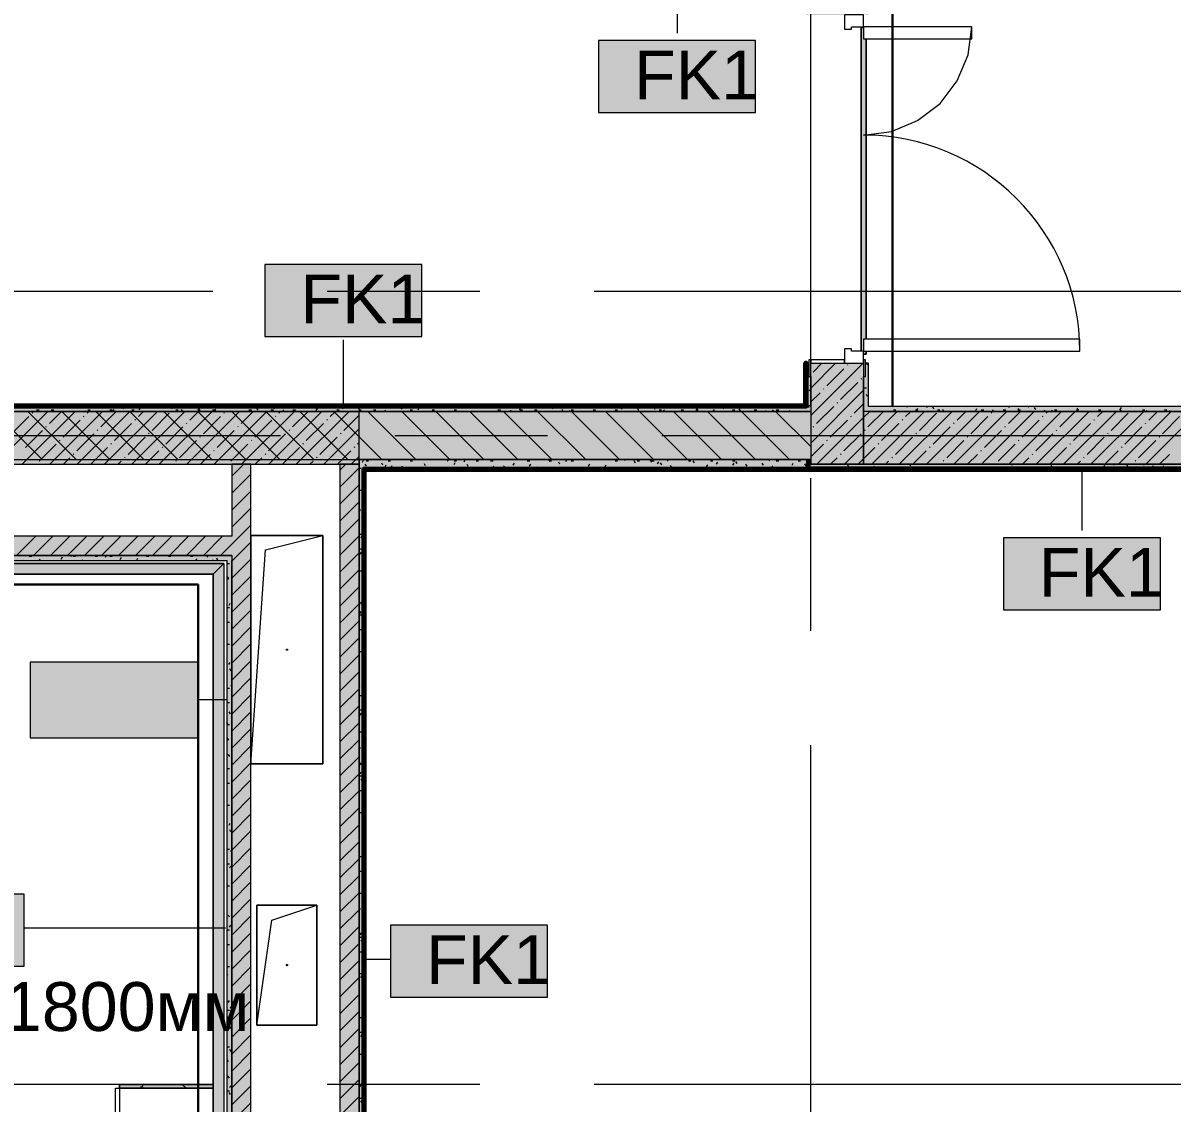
# Model space of a CAD drawing. Header units: millimetres. Extents: x -3817 to 677485, y -22715 to 103890.
# Drawn here: x 670007 to 674789, y 9598 to 14092 of the extents above; entities that cross this region are included whole.
import ezdxf

# ---------------------------------------------------------------- set-up
doc = ezdxf.new("R2010")
doc.units = ezdxf.units.MM
doc.layers.add('PDF _Геометрия', color=7, linetype='Continuous', true_color=0x1d1d1d)
doc.layers.add('PDF _Сплошная заливка', color=7, linetype='Continuous', true_color=0xffffff)
doc.layers.add('PDF _Текст', color=7, linetype='Continuous')
doc.styles.add('PDF GOST-Common', font='arial.ttf')

msp = doc.modelspace()

# ---------------------------------------------------------------- hatches: boundary and pattern name
at = {"layer": 'PDF _Сплошная заливка', "transparency": 33554559}
h = msp.add_hatch(color=256, dxfattribs=at)
h.paths.add_polyline_path([(673285.5, 12255.9), (673505.5, 12255.9), (673505.5, 12675.9), (673285.5, 12675.9), (673285.5, 12275.9)], flags=0)
h.paths.add_polyline_path([(673285.5, 14125.9), (673505.5, 14125.9), (673505.5, 15275.9), (673285.5, 15275.9), (673285.5, 14180.9)], flags=0)
h.paths.add_polyline_path([(673285.5, 15775.9), (673505.5, 15775.9), (673505.5, 20475.9), (673285.5, 20475.9), (673285.5, 15795.9)], flags=0)
h.paths.add_polyline_path([(673285.5, 20975.9), (673505.5, 20975.9), (673505.5, 20985.9), (673285.5, 20985.9)], flags=0)
h = msp.add_hatch(color=256, dxfattribs=at)
h.paths.add_polyline_path([(673525.5, 12475.9), (673525.5, 12675.9), (673513.5, 12675.9), (673511.6, 12620.9), (673505.5, 12620.9), (673505.5, 12475.9)], flags=0)
h.paths.add_polyline_path([(673525.5, 14125.9), (673525.5, 15625.9), (673505.5, 15625.9), (673505.5, 14180.9), (673513.5, 14180.9), (673513.5, 14125.9)], flags=0)
h = msp.add_hatch(color=256, dxfattribs=at)
h.paths.add_polyline_path([(673285.5, 12495.9), (673285.5, 12620.9), (673277.5, 12620.9), (673277.5, 12675.9), (673265.5, 12675.9), (673265.5, 12495.9), (673277.5, 12495.9)], flags=0)
h.paths.add_polyline_path([(673265.5, 14125.9), (673277.5, 14125.9), (673278.9, 14180.9), (673285.5, 14180.9), (673285.5, 14305.9), (673265.5, 14305.9), (673265.5, 14292.8)], flags=0)
at = {"layer": 'PDF _Сплошная заливка', "true_color": 0x494949, "transparency": 33554559}
h = msp.add_hatch(color=251, dxfattribs=at)
h.paths.add_polyline_path([(673505.5, 12713.5), (673515.8, 12713.5), (673515.8, 12725.9), (673505.5, 12725.9)], flags=0)
h.paths.add_polyline_path([(673505.5, 12725.9), (673505.5, 12775.9), (673515.8, 12775.9), (673515.8, 14025.9), (673505.5, 14025.9), (673505.5, 14073.5), (673495.8, 14073.5), (673495.8, 12725.9)], flags=0)
at = {"layer": 'PDF _Сплошная заливка', "transparency": 33554559}
h = msp.add_hatch(color=256, dxfattribs=at)
h.paths.add_polyline_path([(667069.5, 12475.9), (673285.5, 12475.9), (673285.5, 12495.9), (663305.5, 12495.9), (663305.5, 12483.9), (663335.5, 12483.9), (663335.5, 12475.9), (666710.8, 12475.9)], flags=0)
h.paths.add_polyline_path([(661625.5, 12475.9), (662275.5, 12475.9), (662275.5, 12483.9), (662305.5, 12483.9), (662305.5, 12495.9), (661625.5, 12495.9)], flags=0)
h = msp.add_hatch(color=256, dxfattribs=at)
h.paths.add_polyline_path([(676905.5, 12475.9), (676905.5, 12495.9), (676505.5, 12495.9), (676505.5, 12475.9), (676754.1, 12475.9)], flags=0)
h.paths.add_polyline_path([(673884.6, 12475.9), (675055.5, 12475.9), (675055.5, 12495.9), (673525.5, 12495.9), (673525.9, 12475.9)], flags=0)
h = msp.add_hatch(color=256, dxfattribs=at)
h.paths.add_polyline_path([(673265.5, 12275.9), (673285.5, 12275.9), (673285.5, 12475.9), (663305.5, 12475.9), (663305.5, 12275.9), (673167.2, 12275.9)], flags=0)
h.paths.add_polyline_path([(661625.5, 12275.9), (662305.5, 12275.9), (662305.5, 12475.9), (661625.5, 12475.9)], flags=0)
for points in [[(671405.5, 12255.9), (671405.5, 12475.9), (664005.5, 12475.9), (664005.5, 12255.9), (671015.1, 12255.9)], [(670875.5, 7275.9), (670955.5, 7275.9), (670955.5, 12255.9), (670875.5, 12255.9), (670875.5, 7295.9)], [(671325.5, 7275.9), (671405.5, 7275.9), (671405.5, 12255.9), (671325.5, 12255.9), (671325.5, 11170.7)], [(673265.5, 12235.9), (673265.5, 12275.9), (671405.5, 12275.9), (671405.5, 12235.9), (673167.2, 12235.9)], [(669580.3, 11875.9), (670875.5, 11875.9), (670875.5, 11955.9), (664085.5, 11955.9), (664085.5, 11875.9), (664116.5, 11875.9), (664116.5, 11915.9), (664121.5, 11915.9), (664121.5, 11875.9), (664660.3, 11875.9), (664671.8, 11895.9), (664706.5, 11875.9), (664711.5, 11875.9), (664711.5, 11915.9), (664716.5, 11915.9), (664716.5, 11875.9), (665905.5, 11875.9), (665905.5, 11915.9), (665910.5, 11915.9), (665910.5, 11875.9), (666449.3, 11875.9), (666460.8, 11895.9), (666495.5, 11875.9), (666500.5, 11875.9), (666500.5, 11915.9), (666505.5, 11915.9), (666505.5, 11875.9), (667710.5, 11875.9), (667710.5, 11915.9), (667715.5, 11915.9), (667715.5, 11875.9), (668254.3, 11875.9), (668265.8, 11895.9), (668300.5, 11875.9), (668305.5, 11875.9), (668305.5, 11915.9), (668310.5, 11915.9), (668310.5, 11875.9), (669401, 11875.9)], [(670855.5, 7295.9), (670875.5, 7295.9), (670875.5, 11855.9), (670855.5, 11855.9), (670855.5, 9115.6)]]:
    msp.add_hatch(color=256, dxfattribs=at).paths.add_polyline_path(points)
h = msp.add_hatch(color=256, dxfattribs=at)
h.paths.add_polyline_path([(673505.5, 12255.9), (675055.5, 12255.9), (675055.5, 12475.9), (673505.5, 12475.9)], flags=0)
h.paths.add_polyline_path([(676905.5, 12255.9), (676905.5, 12475.9), (676505.5, 12475.9), (676505.5, 12255.9), (676802.9, 12255.9)], flags=0)
h = msp.add_hatch(color=256, dxfattribs=at)
h.paths.add_polyline_path([(676905.5, 12235.9), (676905.5, 12255.9), (676530.5, 12255.9), (676530.5, 12235.9), (676802.9, 12235.9)], flags=0)
h.paths.add_polyline_path([(673525.9, 12235.9), (675055.5, 12235.9), (675055.5, 12255.9), (673285.5, 12255.9), (673285.5, 12235.9)], flags=0)
h = msp.add_hatch(color=256, dxfattribs=at)
h.paths.add_polyline_path([(670855.5, 11855.9), (670875.5, 11855.9), (670875.5, 11875.9), (668300.5, 11875.9), (668288.9, 11855.9), (669580.3, 11855.9)], flags=0)
h.paths.add_polyline_path([(664381.8, 11855.9), (664649.7, 11857.5), (664660.3, 11875.9), (664085.5, 11875.9), (664085.5, 11855.9), (664105.5, 11855.9)], flags=0)
h.paths.add_polyline_path([(664694.9, 11855.9), (666437.7, 11855.9), (666449.3, 11875.9), (664706.5, 11875.9), (664695.9, 11857.6)], flags=0)
h.paths.add_polyline_path([(668242.7, 11855.9), (668254.3, 11875.9), (666495.5, 11875.9), (666483.9, 11855.9), (668145.6, 11855.9)], flags=0)
at = {"layer": 'PDF _Сплошная заливка', "true_color": 0xd7cdc4, "transparency": 33554559}
h = msp.add_hatch(color=254, dxfattribs=at)
h.paths.add_polyline_path([(670798, 11798.4), (670843, 11843.4), (668281.7, 11843.4), (668255.7, 11798.4), (669580.3, 11798.4)], flags=0)
h.paths.add_polyline_path([(668145.6, 11798.4), (668209.5, 11798.4), (668235.5, 11843.4), (666476.7, 11843.4), (666450.7, 11798.4), (667975.8, 11798.4)], flags=0)
h.paths.add_polyline_path([(666404.5, 11798.4), (666430.5, 11843.4), (664687.7, 11843.4), (664661.7, 11798.4), (666352.2, 11798.4)], flags=0)
h.paths.add_polyline_path([(664381.8, 11798.4), (664615.5, 11798.4), (664641.5, 11843.4), (664118, 11843.4), (664163, 11798.4)], flags=0)

# ---------------------------------------------------------------- linework, layer by layer
at = {"layer": 'PDF _Геометрия', "color": 231, "lineweight": 30, "true_color": 0xff80c0}
msp.add_lwpolyline([(673625.5, 20675.9), (673625.5, 12496.9)], dxfattribs=at)
at = {"layer": 'PDF _Геометрия', "color": 7, "lineweight": 9}
for points in [[(672729.4, 14305.4), (672729.4, 14049.5)], [(673495.8, 14073.5), (673505.5, 14073.5), (673495.8, 14073.5)], [(671340.5, 12496.4), (671340.5, 12773.1)], [(673505.5, 12713.5), (673515.8, 12713.5), (673505.5, 12713.5)], [(673525.5, 12475.9), (675055.5, 12475.9), (673525.5, 12475.9), (673505.5, 12475.9), (673505.5, 12620.9), (673505.5, 12475.9)], [(673264.5, 12495.9), (663305.5, 12495.9)], [(673285.5, 12495.9), (673285.5, 12475.9), (673285.5, 12275.9), (673265.5, 12275.9)], [(675055.5, 12495.9), (673526.5, 12495.9)], [(671425.5, 7055.9), (671425.5, 12235.9)], [(671426.5, 12235.9), (673265.5, 12235.9)], [(674414.2, 12235.4), (674414.2, 11979.5)], [(670955.5, 11959.1), (671255.5, 11959.1), (670955.5, 11959.1), (670955.5, 11009.1), (671255.5, 11009.1), (671255.5, 11959.1)], [(670875.5, 11875.9), (670875.5, 11855.9), (670875.5, 7295.9), (670875.5, 7275.9), (670595.5, 7275.9), (670875.5, 7275.9), (670955.5, 7275.9)], [(670843, 11843.4), (668281.7, 11843.4), (670843, 11843.4), (670843, 7308.4)], [(670875.5, 7295.9), (670875.5, 11855.9)], [(670798, 11798.4), (668255.7, 11798.4), (670798, 11798.4), (670798, 7353.4)], [(670855.5, 11274.9), (670736.7, 11274.9)], [(670980.5, 9921.6), (671043, 10359.1), (671230.5, 10421.6)], [(670850, 10325), (670012.2, 10325)], [(671426, 10196.1), (671536.9, 10196.1)], [(669408.5, 9658.9), (669408.5, 9674.9), (669308.5, 9674.9), (669408.5, 9674.9), (669408.5, 9658.9), (669423.7, 9485.2), (669468.8, 9316.8), (669542.5, 9158.9), (669642.4, 9016.1), (669765.7, 8892.8), (669908.5, 8792.8), (670066.5, 8719.2), (670234.8, 8674), (670408.5, 8658.9), (670392.5, 8658.9), (670392.5, 9658.9), (670408.5, 9658.9), (670408.5, 8658.9)], [(670798, 9674.9), (670408.5, 9674.9), (670798, 9674.9)], [(670798, 9658.9), (670408.5, 9658.9), (670798, 9658.9)]]:
    msp.add_lwpolyline(points, dxfattribs=at)
at = {"layer": 'PDF _Геометрия', "color": 253, "lineweight": 9, "true_color": 0xaaaaaa}
for points in [[(673285.5, 12674), (673285.5, 14261.5)], [(669208.9, 12975.9), (670796.4, 12975.9)], [(671272.7, 12975.9), (671907.7, 12975.9)], [(672383.9, 12975.9), (674585.5, 12975.9), (677085.5, 12975.9)], [(669490.8, 12375.9), (671078.3, 12375.9)], [(671554.6, 12375.9), (672189.6, 12375.9)], [(672665.8, 12375.9), (674585.5, 12375.9), (677085.5, 12375.9)], [(673285.5, 11562.8), (673285.5, 12197.8)], [(673285.5, 9499), (673285.5, 11086.5)], [(669208.9, 9675.9), (670796.4, 9675.9)], [(671272.7, 9675.9), (671907.7, 9675.9)], [(672383.9, 9675.9), (674585.5, 9675.9), (677085.5, 9675.9)]]:
    msp.add_lwpolyline(points, dxfattribs=at)
at = {"layer": 'PDF _Геометрия', "color": 253, "lineweight": 13, "true_color": 0xaaaaaa}
for points in [[(673505.5, 14075.9), (673505.5, 14125.9), (673425.5, 14125.9), (673425.5, 14065.9), (673455.5, 14065.9), (673455.5, 14075.9)], [(673955.5, 14075.9), (673505.5, 14075.9), (673505.5, 14025.9), (673955.5, 14025.9)], [(674405.5, 12725.9), (674405.5, 12775.9), (673505.5, 12775.9), (673505.5, 12725.9)], [(673505.5, 12725.9), (673455.5, 12725.9), (673455.5, 12735.9), (673425.5, 12735.9), (673425.5, 12675.9), (673505.5, 12675.9)], [(673277.5, 12690.9), (673277.5, 12620.9), (673285.5, 12620.9), (673285.5, 12690.9)], [(673285.5, 12690.9), (673285.5, 12675.9), (673425.5, 12675.9), (673425.5, 12690.9)], [(673505.5, 12690.9), (673505.5, 12620.9), (673513.5, 12620.9), (673513.5, 12690.9)]]:
    msp.add_lwpolyline(points, close=True, dxfattribs=at)
at = {"layer": 'PDF _Геометрия', "color": 7, "lineweight": 9}
for points in [[(673495.8, 14073.5), (673495.8, 12725.9)], [(673055.9, 14019.4), (672402.8, 14019.4), (672402.8, 13719.4), (673055.9, 13719.4)], [(673515.8, 14025.9), (673515.8, 12775.9)], [(671667.1, 13087), (671014, 13087), (671014, 12787), (671667.1, 12787)], [(673515.8, 12725.9), (673515.8, 12713.5)], [(673285.5, 12620.9), (673285.5, 12495.9)], [(671405.5, 12255.9), (671405.5, 12275.9)], [(673505.5, 12255.9), (675055.5, 12255.9)], [(671255.5, 11959.1), (671255.5, 11009.1), (670955.5, 11009.1), (670955.5, 11959.1)], [(670955.5, 11009.1), (671015.5, 11899.1), (671255.5, 11959.1), (671255.5, 11009.1)], [(674740.8, 11949.4), (674087.7, 11949.4), (674087.7, 11649.4), (674740.8, 11649.4)], [(670798, 7353.4), (670798, 11798.4), (670843, 11843.4), (670843, 7308.4), (670565.5, 7308.4), (670565.5, 7353.4), (670565.5, 7308.4), (670843, 7308.4), (670798, 7353.4), (670565.5, 7353.4)], [(670736.7, 11432.4), (670036.7, 11432.4), (670036.7, 11116.8), (670736.7, 11116.8)], [(670012.2, 10466.9), (669359.1, 10466.9), (669359.1, 10166.9), (670012.2, 10166.9)], [(671230.5, 10421.6), (671230.5, 9921.6), (670980.5, 9921.6), (670980.5, 10421.6)], [(671230.5, 10421.6), (671230.5, 9921.6), (670980.5, 9921.6), (670980.5, 10421.6), (671230.5, 10421.6), (670980.5, 10421.6), (670980.5, 9921.6), (671230.5, 9921.6)], [(672190, 10337.9), (671536.9, 10337.9), (671536.9, 10037.9), (672190, 10037.9)], [(670408.5, 9674.9), (670408.5, 9658.9)]]:
    msp.add_lwpolyline(points, close=True, dxfattribs=at)
at = {"layer": 'PDF _Геометрия', "color": 253, "lineweight": 9, "true_color": 0xaaaaaa}
msp.add_lwpolyline([(674405.5, 12725.9, 0.414213), (673505.5, 13625.9), (673621.9, 13641.2), (673730.5, 13686.1), (673823.7, 13757.7), (673895.2, 13850.9), (673940.1, 13959.4), (673955.5, 14075.9)], format="xyb", dxfattribs=at)
at = {"layer": 'PDF _Геометрия', "color": 231, "lineweight": 70, "true_color": 0xff80c0}
for points in [[(673265.5, 12495.9), (673265.5, 12675.9), (673264.5, 12675.9), (673264.5, 12496.9), (663305.5, 12496.9), (663305.5, 12495.9)], [(671425.5, 7055.9), (671425.5, 7035.9), (670565.5, 7035.9), (670565.5, 7034.9), (671425.5, 7034.9), (671426.5, 7034.9), (671426.5, 12234.9), (675055.5, 12234.9), (675055.5, 12235.9), (673265.5, 12235.9)]]:
    msp.add_lwpolyline(points, dxfattribs=at)
at = {"layer": 'PDF _Геометрия', "color": 9, "lineweight": 9, "true_color": 0xc0c0c0}
for points in [[(673277.5, 12675.9), (673265.5, 12675.9), (673265.5, 12495.9)], [(673285.5, 12675.9), (673505.5, 12675.9)], [(673526.5, 12495.9), (673525.5, 12495.9), (673525.5, 12675.9), (673513.5, 12675.9)], [(673265.5, 12235.9), (673285.5, 12235.9), (675055.5, 12235.9), (675055.5, 12255.9), (675055.5, 12475.9), (675055.5, 12495.9)], [(668288.9, 11855.9), (670855.5, 11855.9), (670855.5, 7295.9), (670565.5, 7295.9), (670565.5, 7283.9)]]:
    msp.add_lwpolyline(points, dxfattribs=at)
at = {"layer": 'PDF _Геометрия', "color": 253, "lineweight": 9, "true_color": 0x9b9b9b}
for points in [[(673275.6, 12675.9), (673272.3, 12670.2)], [(673522, 12675.9), (673518, 12669.1)], [(673265.5, 12635.3), (673274, 12635.3)], [(673285.5, 12581.7), (673282.7, 12586.5)], [(673284.4, 12569.2), (673279.4, 12560.5)], [(673507.8, 12574.3), (673517.9, 12574.3)], [(673522.3, 12537.2), (673517.3, 12546)], [(670063.6, 12482.9), (670073.6, 12482.9)], [(670124.5, 12482.9), (670134.6, 12482.9)], [(670180.1, 12495.9), (670175.2, 12487.4)], [(670206.9, 12488.5), (670202.7, 12495.9)], [(670276.9, 12482.9), (670287, 12482.9)], [(670368.4, 12482.9), (670378.4, 12482.9)], [(670384.3, 12483.8), (670379.7, 12475.9)], [(670425.9, 12495), (670420.9, 12486.3)], [(670459.8, 12482.9), (670469.9, 12482.9)], [(670494, 12490.9), (670488.9, 12482.2)], [(670520.7, 12493.6), (670519.4, 12495.9)], [(670630.4, 12486.6), (670625.3, 12495.3)], [(670642.7, 12482.9), (670652.7, 12482.9)], [(670671.7, 12475.9), (670667, 12484.1)], [(670734.1, 12482.9), (670744.2, 12482.9)], [(670739.7, 12489.8), (670734.7, 12481.1)], [(670766.4, 12494.7), (670765.8, 12495.9)], [(670795.1, 12482.9), (670805.1, 12482.9)], [(670807.7, 12485.7), (670802.7, 12477)], [(670944.1, 12491.7), (670941.8, 12495.9)], [(670947.5, 12482.9), (670957.5, 12482.9)], [(670985.8, 12480.6), (670980.7, 12489.3)], [(671024.7, 12495.9), (671022, 12491.2)], [(671038.9, 12482.9), (671049, 12482.9)], [(671053.8, 12484.7), (671048.8, 12493.4)], [(671094.1, 12475.9), (671090.4, 12482.2)], [(671130.4, 12482.9), (671140.4, 12482.9)], [(671231.2, 12487.6), (671226.1, 12478.9)], [(671231.5, 12481.7), (671226.5, 12490.4)], [(671271.1, 12495.9), (671267.8, 12490.1)], [(671313.2, 12482.9), (671323.3, 12482.9)], [(671340.8, 12494.7), (671335.8, 12486)], [(671409.2, 12478.7), (671404.2, 12487.4)], [(671404.7, 12482.9), (671414.7, 12482.9)], [(671465.6, 12482.9), (671475.7, 12482.9)], [(671586.6, 12493.6), (671581.5, 12484.9)], [(671618, 12482.9), (671628.1, 12482.9)], [(671654.6, 12489.5), (671649.6, 12480.8)], [(671709.5, 12482.9), (671719.5, 12482.9)], [(671791, 12487.9), (671786.4, 12495.9)], [(671800.9, 12482.9), (671811, 12482.9)], [(671869.4, 12495.9), (671868.9, 12495)], [(671983.8, 12482.9), (671993.9, 12482.9)], [(672078, 12491.4), (672073, 12482.7)], [(672075.2, 12482.9), (672085.3, 12482.9)], [(672104.8, 12493.1), (672103.2, 12495.9)], [(672115.8, 12495.9), (672114.7, 12493.9)], [(672136.2, 12482.9), (672146.3, 12482.9)], [(672186.2, 12495.9), (672182.7, 12489.8)], [(672214.4, 12486.1), (672209.4, 12494.8)], [(672255.5, 12475.9), (672251, 12483.6)], [(672288.6, 12482.9), (672298.7, 12482.9)], [(672350.5, 12494.2), (672349.6, 12495.9)], [(672380, 12482.9), (672390.1, 12482.9)], [(672432.6, 12495.9), (672428.4, 12488.7)], [(672471.5, 12482.9), (672481.5, 12482.9)], [(672501.5, 12493.3), (672496.5, 12484.6)], [(672528.2, 12491.2), (672525.5, 12495.9)], [(672569.8, 12480.1), (672564.8, 12488.8)], [(672637.9, 12484.2), (672632.8, 12492.9)], [(672654.4, 12482.9), (672664.4, 12482.9)], [(672745.8, 12482.9), (672755.9, 12482.9)], [(672806.8, 12482.9), (672816.8, 12482.9)], [(672815.6, 12481.2), (672810.6, 12489.9)], [(672883.3, 12484.1), (672878.6, 12475.9)], [(672924.9, 12495.2), (672919.9, 12486.5)], [(672959.2, 12482.9), (672969.2, 12482.9)], [(672993.3, 12478.2), (672988.3, 12486.9)], [(673030.9, 12495.9), (673029.6, 12493.6)], [(673050.6, 12482.9), (673060.7, 12482.9)], [(673129, 12483), (673124.9, 12475.9)], [(673142, 12482.9), (673152.1, 12482.9)], [(673265.5, 12513.4), (673274, 12513.4)], [(673280.3, 12501.2), (673277.2, 12495.9), (673275.3, 12492.5)], [(673629.7, 12482.9), (673639.8, 12482.9)], [(673688.9, 12492.6), (673687, 12495.9)], [(673721.2, 12482.9), (673731.2, 12482.9)], [(673730.2, 12487.8), (673725.1, 12479.1)], [(673770, 12495.9), (673766.8, 12490.3)], [(673798.5, 12485.5), (673793.5, 12494.3)], [(673812.6, 12482.9), (673822.7, 12482.9)], [(673839.3, 12475.9), (673835.1, 12483.1)], [(673934.6, 12493.7), (673933.3, 12495.9)], [(673975.9, 12486.7), (673970.9, 12478)], [(673995.5, 12482.9), (674005.5, 12482.9)], [(674043.9, 12482.7), (674040, 12475.9)], [(674086.9, 12482.9), (674097, 12482.9)], [(674112.3, 12490.7), (674109.3, 12495.9)], [(674147.9, 12482.9), (674157.9, 12482.9)], [(674153.9, 12479.6), (674148.9, 12488.3)], [(674192.3, 12495.9), (674190.2, 12492.2)], [(674222, 12483.7), (674216.9, 12492.4)], [(674300.3, 12482.9), (674310.3, 12482.9)], [(674391.7, 12482.9), (674401.8, 12482.9)], [(674399.7, 12480.7), (674394.6, 12489.4)], [(674483.2, 12482.9), (674493.2, 12482.9)], [(674577, 12491.6), (674572, 12482.9)], [(674577.4, 12477.7), (674572.3, 12486.4)], [(674614.7, 12495.9), (674613.6, 12494.1)], [(674666, 12482.9), (674676.1, 12482.9)], [(674757.5, 12482.9), (674767.5, 12482.9)], [(670108.6, 12475.9), (670107.5, 12477.8)], [(671189.5, 12476.5), (671189.2, 12475.9)], [(671446, 12475.9), (671445.8, 12476.2)], [(671516.4, 12475.9), (671513.8, 12480.3)], [(671692.4, 12475.9), (671691.5, 12477.3)], [(672036.4, 12480.3), (672033.9, 12475.9)], [(672282.1, 12479.2), (672280.2, 12475.9)], [(672677.9, 12475.9), (672674.5, 12481.7)], [(673100.2, 12475.9), (673097.9, 12479.8)], [(673197.1, 12478.9), (673195.3, 12475.9)], [(673276.2, 12475.9), (673275.6, 12476.8)], [(674261.7, 12475.9), (674258.6, 12481.2)], [(674289.7, 12481.6), (674286.4, 12475.9)], [(674357.7, 12477.5), (674356.8, 12475.9)], [(674684, 12475.9), (674682, 12479.3)], [(674781.1, 12479.4), (674779.1, 12475.9)], [(671423, 12271.3), (671418, 12262.6)], [(671436.7, 12248.2), (671431.7, 12256.9)], [(671435.2, 12269.5), (671445.2, 12269.5)], [(671504.7, 12252.3), (671499.7, 12261)], [(671517.4, 12252), (671512.4, 12243.2)], [(671526.6, 12269.5), (671536.7, 12269.5)], [(671546.4, 12241.1), (671541.3, 12249.8)], [(671585.5, 12247.9), (671580.5, 12239.2)], [(671618, 12269.5), (671628.1, 12269.5)], [(671682.4, 12249.3), (671677.4, 12258)], [(671776.9, 12268.6), (671772.7, 12275.9)], [(671804.8, 12262), (671799.8, 12253.3)], [(671800.9, 12269.5), (671811, 12269.5)], [(671846.5, 12273.2), (671841.4, 12264.5)], [(671860.1, 12246.3), (671855.1, 12255)], [(671883.2, 12275.9), (671883.1, 12275.6)], [(671892.4, 12269.5), (671902.4, 12269.5)], [(671901.4, 12235.9), (671896.7, 12243.9)], [(671953.6, 12275.9), (671951.1, 12271.5)], [(671953.3, 12269.5), (671963.4, 12269.5)], [(671969.8, 12239.2), (671964.8, 12247.9)], [(672008.9, 12249.8), (672003.9, 12241.1)], [(672050.6, 12260.9), (672045.5, 12252.2)], [(672090.6, 12273.8), (672089.4, 12275.9)], [(672105.7, 12269.5), (672115.8, 12269.5)], [(672118.6, 12256.8), (672113.6, 12248.1)], [(672147.5, 12236.2), (672142.5, 12244.9)], [(672200.3, 12266.7), (672195.3, 12275.4)], [(672200, 12275.9), (672196.8, 12270.4)], [(672197.2, 12269.5), (672207.2, 12269.5)], [(672241.9, 12255.6), (672236.9, 12264.3)], [(672269.9, 12275.1), (672264.9, 12266.4)], [(672288.6, 12269.5), (672298.7, 12269.5)], [(672336.4, 12274.9), (672335.8, 12275.9)], [(672364.3, 12255.7), (672359.3, 12247)], [(672432.4, 12251.7), (672427.3, 12243)], [(672471.5, 12269.5), (672481.5, 12269.5)], [(672514.1, 12271.9), (672511.8, 12275.9)], [(672555.7, 12260.7), (672550.7, 12269.4)], [(672562.9, 12269.5), (672573, 12269.5)], [(672623.7, 12264.8), (672618.7, 12273.5)], [(672623.9, 12269.5), (672633.9, 12269.5)], [(672651.7, 12265.8), (672646.7, 12257.1)], [(672665.4, 12253.7), (672660.3, 12262.4)], [(672692.7, 12275.9), (672688.3, 12268.3)], [(672707, 12242.5), (672702, 12251.2)], [(672776.3, 12269.5), (672786.3, 12269.5)], [(672801.4, 12261.8), (672796.4, 12270.5)], [(672798.3, 12275.9), (672798, 12275.3)], [(672855.8, 12253.6), (672850.8, 12244.8)], [(672867.7, 12269.5), (672877.8, 12269.5)], [(672897.4, 12264.7), (672892.4, 12256)], [(672959.2, 12269.5), (672969.2, 12269.5)], [(672965.5, 12260.6), (672960.4, 12251.9)], [(672979.1, 12258.8), (672974.1, 12267.6)], [(673020.8, 12247.7), (673015.7, 12256.4)], [(673044.6, 12275.9), (673043.7, 12274.2)], [(673088.8, 12251.8), (673083.8, 12260.5)], [(673115, 12275.9), (673111.7, 12270.1)], [(673130.4, 12240.6), (673125.4, 12249.3)], [(673142, 12269.5), (673152.1, 12269.5)], [(673211.2, 12259.5), (673206.2, 12250.8)], [(673233.5, 12269.5), (673243.5, 12269.5)], [(673266.5, 12248.8), (673265.5, 12250.6), (673261.5, 12257.5)], [(673279.2, 12255.5), (673274.2, 12246.7)], [(673444.2, 12245.8), (673439.2, 12254.5)], [(673485.1, 12235.9), (673480.8, 12243.3)], [(673553.9, 12238.7), (673548.9, 12247.4)], [(673661, 12246.2), (673656, 12237.5)], [(673701.8, 12255.9), (673697.6, 12248.6)], [(673731.5, 12235.9), (673726.6, 12244.4)], [(673807.4, 12255.9), (673807.3, 12255.7)], [(673826, 12255.1), (673825.5, 12255.9)], [(673906.8, 12245.1), (673901.7, 12236.4)], [(674053.8, 12255.9), (674053, 12254.6)], [(674124.2, 12255.9), (674121.1, 12250.5)], [(674249.4, 12253.2), (674247.9, 12255.9)], [(674291.1, 12242), (674286.1, 12250.7)], [(674507.9, 12250), (674502.9, 12241.3)], [(674546.5, 12255.9), (674544.5, 12252.4)], [(674604.9, 12247.2), (674599.8, 12255.9)], [(674672.9, 12251.3), (674670.2, 12255.9)], [(674714.5, 12240.1), (674709.5, 12248.8)], [(674753.6, 12248.9), (674748.6, 12240.2)], [(671405.5, 12239.1), (671414.7, 12239.1)], [(671496.1, 12239.1), (671506.2, 12239.1)], [(671584.6, 12235.9), (671583, 12238.7)], [(671679, 12239.1), (671689.1, 12239.1)], [(671770.4, 12239.1), (671780.5, 12239.1)], [(671831.4, 12239.1), (671841.5, 12239.1)], [(671967.3, 12238.6), (671965.7, 12235.9)], [(671983.8, 12239.1), (671993.9, 12239.1)], [(672006.9, 12235.9), (672006.4, 12236.8)], [(672075.2, 12239.1), (672085.3, 12239.1)], [(672166.7, 12239.1), (672176.7, 12239.1)], [(672213, 12237.5), (672212.1, 12235.9)], [(672323.7, 12235.9), (672320.2, 12242)], [(672349.6, 12239.1), (672359.6, 12239.1)], [(672441, 12239.1), (672451.1, 12239.1)], [(672502, 12239.1), (672512, 12239.1)], [(672654.4, 12239.1), (672664.4, 12239.1)], [(672745.8, 12239.1), (672755.9, 12239.1)], [(672814.2, 12242.4), (672810.4, 12235.9)], [(672837.2, 12239.1), (672847.3, 12239.1)], [(673020.1, 12239.1), (673030.2, 12239.1)], [(673059.9, 12241.3), (673056.7, 12235.9)], [(673111.6, 12239.1), (673121.6, 12239.1)], [(673127.9, 12237.2), (673127.1, 12235.9)], [(673168.4, 12235.9), (673167.1, 12238.2)], [(673172.5, 12239.1), (673182.6, 12239.1)], [(673324.9, 12239.1), (673335, 12239.1)], [(673373.7, 12236.1), (673373.5, 12235.9)], [(673416.4, 12239.1), (673426.4, 12239.1)], [(673507.8, 12239.1), (673517.9, 12239.1)], [(673590.7, 12235.9), (673590.5, 12236.3)], [(673690.7, 12239.1), (673700.7, 12239.1)], [(673782.1, 12239.1), (673792.2, 12239.1)], [(673843.1, 12239.1), (673853.1, 12239.1)], [(673907.5, 12235.9), (673904.3, 12241.4)], [(673974.8, 12241), (673971.8, 12235.9)], [(673995.5, 12239.1), (674005.5, 12239.1)], [(674086.9, 12239.1), (674097, 12239.1)], [(674178.4, 12239.1), (674188.4, 12239.1)], [(674220.5, 12239.9), (674218.2, 12235.9)], [(674361.2, 12239.1), (674371.3, 12239.1)], [(674452.7, 12239.1), (674462.7, 12239.1)], [(674513.6, 12239.1), (674523.7, 12239.1)], [(674666, 12239.1), (674676.1, 12239.1)], [(674712, 12237.7), (674710.9, 12235.9)], [(674752.2, 12235.9), (674751.1, 12237.7)], [(674757.5, 12239.1), (674767.5, 12239.1)], [(671405.5, 12147.6), (671414.7, 12147.6)], [(671410.8, 12067.2), (671405.7, 12058.5)], [(671422.5, 12028.9), (671417.5, 12037.6)], [(671405.5, 11964.7), (671414.7, 11964.7)], [(671417.8, 11957.5), (671412.8, 11948.8)], [(670033.1, 11873.3), (670043.1, 11873.3)], [(670079.4, 11855.9), (670076.2, 11861.5)], [(670169.8, 11868.6), (670164.8, 11859.8)], [(670209.3, 11875.9), (670206.4, 11871)], [(670216, 11873.3), (670226, 11873.3)], [(670307.4, 11873.3), (670317.5, 11873.3)], [(670353.3, 11869.1), (670349.4, 11875.9)], [(670368.4, 11873.3), (670378.4, 11873.3)], [(670415.6, 11867.5), (670410.5, 11858.7)], [(670483.6, 11863.4), (670479.3, 11855.9)], [(670520.8, 11873.3), (670530.8, 11873.3)], [(670612.2, 11873.3), (670622.3, 11873.3)], [(670631.6, 11875.9), (670629.9, 11872.9)], [(670667.1, 11874.3), (670666.2, 11875.9)], [(670703.6, 11873.3), (670713.7, 11873.3)], [(670729.3, 11862.3), (670725.6, 11855.9)], [(670776.8, 11867.2), (670771.8, 11875.9)], [(670818.4, 11856), (670813.4, 11864.7)], [(671405.5, 11903.8), (671414.7, 11903.8)], [(671413.8, 11889.5), (671408.7, 11880.8)], [(670009, 11855.9), (670008.2, 11857.4)], [(670255.4, 11855.9), (670253.9, 11858.5)], [(670373.9, 11856.3), (670373.7, 11855.9)], [(670797.4, 11858.2), (670796, 11855.9)], [(670856, 11842.8), (670866.1, 11842.8)], [(671408.4, 11809.5), (671405.5, 11814.6)], [(671424.9, 11847.8), (671419.9, 11839.1)], [(670861.3, 11786.1), (670856.3, 11777.4)], [(670864.1, 11776.8), (670859.1, 11785.6)], [(671405.5, 11812.3), (671414.7, 11812.3)], [(670857.2, 11718), (670855.5, 11715)], [(670868.4, 11676.4), (670863.4, 11667.7)], [(671416.6, 11673.5), (671411.5, 11682.2)], [(670856, 11659.9), (670866.1, 11659.9)], [(671405.5, 11629.5), (671414.7, 11629.5)], [(671412.7, 11643.7), (671407.6, 11635)], [(670856, 11599), (670866.1, 11599)], [(671423.8, 11602.1), (671418.8, 11593.4)], [(671405.5, 11568.5), (671414.7, 11568.5)], [(670856, 11507.5), (670866.1, 11507.5)], [(670856.1, 11472.3), (670855.5, 11471.1)], [(670867.3, 11430.7), (670862.3, 11422)], [(671405.5, 11477.1), (671414.7, 11477.1)], [(670873.4, 11395), (670868.4, 11403.8)], [(670875.5, 11383.9), (670873.4, 11380.3)], [(670875.5, 11330.5), (670872.5, 11335.7)], [(670856, 11324.7), (670866.1, 11324.7)], [(671407.5, 11330), (671405.5, 11326.5)], [(671405.5, 11294.2), (671414.7, 11294.2)], [(671425.5, 11292.3), (671420.8, 11300.4)], [(670856, 11263.7), (670866.1, 11263.7)], [(670870.4, 11217.3), (670865.4, 11226.1)], [(671405.5, 11233.2), (671414.7, 11233.2)], [(671414.6, 11220.3), (671409.5, 11211.6)], [(671425.5, 11231.3), (671424.9, 11232.3)], [(670859.3, 11175.7), (670855.5, 11182.3)], [(670856, 11172.3), (670866.1, 11172.3)], [(670863.3, 11107.7), (670858.3, 11116.4)], [(671405.5, 11141.8), (671414.7, 11141.8)], [(671422.8, 11113.9), (671417.8, 11122.7)], [(670858, 11048.9), (670855.5, 11044.4)], [(670867.4, 11039.6), (670862.4, 11048.4)], [(671411.7, 11072.3), (671406.7, 11081)], [(671415.8, 11004.3), (671410.7, 11013)], [(670856.3, 10998), (670855.5, 10999.4)], [(670856, 10989.4), (670866.1, 10989.4)], [(670875.5, 10957.1), (670875.3, 10956.9)], [(671405.5, 10958.9), (671414.7, 10958.9)], [(671413.5, 10974.6), (671408.4, 10965.9)], [(670856, 10928.4), (670866.1, 10928.4)], [(671419.9, 10936.2), (671414.8, 10945)], [(671424.6, 10932.9), (671419.6, 10924.2)], [(671408.7, 10894.6), (671405.5, 10900.2)], [(671405.5, 10897.9), (671414.7, 10897.9)], [(670856, 10837), (670866.1, 10837)], [(670857, 10803.1), (670855.5, 10800.6)], [(670868.1, 10761.5), (670863.1, 10752.8)], [(671405.5, 10806.5), (671414.7, 10806.5)], [(670872.6, 10725.9), (670867.6, 10734.6)], [(671405.7, 10716.9), (671405.5, 10717.3)], [(671425.5, 10751.5), (671422.6, 10746.5)], [(670856, 10654.1), (670866.1, 10654.1)], [(670875.2, 10651.8), (670870.2, 10643.1)], [(671405.5, 10623.6), (671414.7, 10623.6)], [(671425, 10622.5), (671420, 10631.2)], [(670856, 10593.1), (670866.1, 10593.1)], [(670871.1, 10583.8), (670866.1, 10575.1)], [(671405.5, 10562.7), (671414.7, 10562.7)], [(670858.5, 10506.5), (670855.5, 10511.7)], [(670856, 10501.7), (670866.1, 10501.7)], [(671425.5, 10507.7), (671421.5, 10500.8)], [(671405.5, 10471.2), (671414.7, 10471.2)], [(670866.6, 10370.5), (670861.6, 10379.2)], [(671410.9, 10403.1), (671405.9, 10411.8)], [(670870, 10338.1), (670865, 10329.4)], [(670856, 10318.8), (670866.1, 10318.8)], [(671405.5, 10288.3), (671414.7, 10288.3)], [(671414.3, 10305.4), (671409.2, 10296.7)], [(670856, 10257.9), (670866.1, 10257.9)], [(671419.1, 10267.1), (671414, 10275.8)], [(671405.5, 10227.4), (671414.7, 10227.4)], [(671421.3, 10195.7), (671416.3, 10187)], [(670856, 10166.4), (670866.1, 10166.4)], [(670857.8, 10134), (670855.5, 10130)], [(671405.5, 10135.9), (671414.7, 10135.9)], [(671417.3, 10127.7), (671412.2, 10119)], [(671425.5, 10081), (671423.4, 10077.3)], [(670864.8, 10024.3), (670859.8, 10015.6)], [(670875.5, 9989.4), (670870.9, 9997.4)], [(670860.7, 9956.3), (670855.7, 9947.6)], [(670856, 9983.5), (670866.1, 9983.5)], [(671405.5, 9953.1), (671414.7, 9953.1)], [(670856, 9922.6), (670866.1, 9922.6)], [(670871.9, 9914.6), (670866.9, 9905.9)], [(670875.5, 9928.4), (670874.9, 9929.3)], [(671405.5, 9892.1), (671414.7, 9892.1)], [(671416.2, 9882), (671411.1, 9873.2)], [(671425.5, 9890.2), (671423.3, 9894)], [(670856, 9831.1), (670866.1, 9831.1)], [(670872.9, 9811), (670867.9, 9819.7)], [(671425.5, 9837.1), (671422.3, 9831.6)], [(670861.7, 9769.3), (670856.7, 9778)], [(671405.5, 9800.7), (671414.7, 9800.7)], [(670859.6, 9710.5), (670855.5, 9703.3)], [(670865.8, 9701.3), (670860.8, 9710)], [(671425.3, 9707.6), (671420.3, 9716.3)], [(670870.8, 9668.9), (670865.8, 9660.2)], [(671414.2, 9665.9), (671409.1, 9674.6)], [(670856, 9648.3), (670866.1, 9648.3)], [(670869.9, 9633.3), (670864.9, 9642)], [(671405.5, 9617.8), (671414.7, 9617.8)], [(671418.2, 9597.9), (671413.2, 9606.6)]]:
    msp.add_lwpolyline(points, dxfattribs=at)
at = {"layer": 'PDF _Геометрия', "lineweight": 9}
for points in [[(673285.5, 12572.1), (673389.2, 12675.9)], [(673285.5, 12458.1), (673503.3, 12675.9)], [(673295.6, 12639.3), (673332.2, 12675.9)], [(673352.6, 12582.2), (673423.9, 12653.5)], [(673438.1, 12667.8), (673440.5, 12670.1)], [(673409.6, 12525.2), (673480.9, 12596.5)], [(673495.2, 12610.7), (673497.5, 12613.1)], [(673285.5, 12344), (673505.5, 12564)], [(673285.5, 12515.1), (673324.1, 12553.7)], [(673338.3, 12568), (673340.7, 12570.3)], [(673309.8, 12425.4), (673381.1, 12496.7)], [(673395.4, 12510.9), (673397.7, 12513.3)], [(673466.6, 12468.2), (673505.5, 12507)], [(670086.1, 12275.9), (669886.1, 12475.9)], [(669889.9, 12255.9), (670109.9, 12475.9)], [(669959.6, 12382.6), (670030.9, 12453.9)], [(670003.9, 12255.9), (670223.9, 12475.9)], [(670227.5, 12275.9), (670027.5, 12475.9)], [(670045.2, 12468.2), (670047.5, 12470.6)], [(670116.5, 12425.4), (670166.9, 12475.9)], [(670118, 12255.9), (670338, 12475.9)], [(670368.9, 12275.9), (670168.9, 12475.9)], [(670173.5, 12368.4), (670244.8, 12439.7)], [(670232, 12255.9), (670452, 12475.9)], [(670259, 12453.9), (670261.4, 12456.3)], [(670273.3, 12468.2), (670280.9, 12475.9)], [(670510.3, 12275.9), (670310.3, 12475.9)], [(670330.3, 12411.2), (670395, 12475.9)], [(670346.1, 12255.9), (670566.1, 12475.9)], [(670651.8, 12275.9), (670451.8, 12475.9)], [(670460.1, 12255.9), (670680.1, 12475.9)], [(670472.9, 12439.7), (670475.2, 12442)], [(670487.1, 12453.9), (670509, 12475.9)], [(670544.1, 12396.9), (670615.4, 12468.2)], [(670574.2, 12255.9), (670794.2, 12475.9)], [(670793.2, 12275.9), (670593.2, 12475.9)], [(670688.2, 12255.9), (670908.2, 12475.9)], [(670701, 12439.7), (670737.1, 12475.9)], [(670934.6, 12275.9), (670734.6, 12475.9)], [(670758, 12382.6), (670829.3, 12453.9)], [(670802.3, 12255.9), (671022.3, 12475.9)], [(670843.5, 12468.2), (670845.9, 12470.6)], [(671076, 12275.9), (670876, 12475.9)], [(670914.8, 12425.4), (670965.2, 12475.9)], [(670916.3, 12255.9), (671136.3, 12475.9)], [(670971.8, 12368.4), (671043.1, 12439.7)], [(671217.4, 12275.9), (671017.4, 12475.9)], [(671030.4, 12255.9), (671250.4, 12475.9)], [(671057.4, 12453.9), (671059.7, 12456.3)], [(671071.6, 12468.2), (671079.3, 12475.9)], [(671128.6, 12411.2), (671193.3, 12475.9)], [(671144.4, 12255.9), (671364.4, 12475.9)], [(671358.9, 12275.9), (671158.9, 12475.9)], [(671271.2, 12439.7), (671273.6, 12442)], [(671285.5, 12453.9), (671307.4, 12475.9)], [(671500.3, 12275.9), (671300.3, 12475.9)], [(671342.5, 12396.9), (671405.5, 12459.9)], [(671641.7, 12275.9), (671441.7, 12475.9)], [(671783.1, 12275.9), (671583.1, 12475.9)], [(671924.5, 12275.9), (671724.5, 12475.9)], [(672066, 12275.9), (671866, 12475.9)], [(672207.4, 12275.9), (672007.4, 12475.9)], [(672348.8, 12275.9), (672148.8, 12475.9)], [(672490.2, 12275.9), (672290.2, 12475.9)], [(672631.7, 12275.9), (672431.7, 12475.9)], [(672773.1, 12275.9), (672573.1, 12475.9)], [(672914.5, 12275.9), (672714.5, 12475.9)], [(673055.9, 12275.9), (672855.9, 12475.9)], [(673197.3, 12275.9), (672997.3, 12475.9)], [(673285.5, 12329.1), (673138.8, 12475.9)], [(673285.5, 12470.6), (673280.2, 12475.9)], [(673311.3, 12255.9), (673505.5, 12450), (673531.3, 12475.9)], [(673366.9, 12368.4), (673438.1, 12439.7)], [(673425.4, 12255.9), (673505.5, 12335.9), (673645.4, 12475.9)], [(673452.4, 12453.9), (673454.8, 12456.3)], [(673523.7, 12411.2), (673588.4, 12475.9)], [(673539.4, 12255.9), (673759.4, 12475.9)], [(673653.5, 12255.9), (673873.5, 12475.9)], [(673666.2, 12439.7), (673668.6, 12442)], [(673680.5, 12453.9), (673702.4, 12475.9)], [(673737.5, 12396.9), (673808.8, 12468.2)], [(673767.5, 12255.9), (673987.5, 12475.9)], [(673881.6, 12255.9), (674101.6, 12475.9)], [(673894.3, 12439.7), (673930.5, 12475.9)], [(673951.4, 12382.6), (674022.6, 12453.9)], [(673995.6, 12255.9), (674215.6, 12475.9)], [(674036.9, 12468.2), (674039.3, 12470.6)], [(674108.2, 12425.4), (674158.6, 12475.9)], [(674109.7, 12255.9), (674329.7, 12475.9)], [(674165.2, 12368.4), (674236.5, 12439.7)], [(674223.7, 12255.9), (674443.7, 12475.9)], [(674250.7, 12453.9), (674253.1, 12456.3)], [(674265, 12468.2), (674272.7, 12475.9)], [(674322, 12411.2), (674386.7, 12475.9)], [(674337.8, 12255.9), (674557.8, 12475.9)], [(674451.8, 12255.9), (674671.8, 12475.9)], [(674464.6, 12439.7), (674467, 12442)], [(674478.8, 12453.9), (674500.8, 12475.9)], [(674535.9, 12396.9), (674607.1, 12468.2)], [(674565.9, 12255.9), (674785.9, 12475.9)], [(674679.9, 12255.9), (674899.9, 12475.9)], [(674692.7, 12439.7), (674728.9, 12475.9)], [(674749.7, 12382.6), (674821, 12453.9)], [(670016.7, 12325.6), (670087.9, 12396.9)], [(670102.2, 12411.2), (670104.6, 12413.5)], [(670316, 12396.9), (670318.4, 12399.3)], [(670387.3, 12354.1), (670458.6, 12425.4)], [(670601.2, 12339.9), (670672.4, 12411.2)], [(670686.7, 12425.4), (670689.1, 12427.8)], [(670815, 12325.6), (670886.3, 12396.9)], [(670900.5, 12411.2), (670902.9, 12413.5)], [(671114.4, 12396.9), (671116.8, 12399.3)], [(671185.7, 12354.1), (671256.9, 12425.4)], [(671258.5, 12255.9), (671405.5, 12402.9)], [(673295.6, 12411.2), (673297.9, 12413.5)], [(673509.4, 12396.9), (673511.8, 12399.3)], [(673580.7, 12354.1), (673652, 12425.4)], [(673794.5, 12339.9), (673865.8, 12411.2)], [(673880.1, 12425.4), (673882.4, 12427.8)], [(674008.4, 12325.6), (674079.7, 12396.9)], [(674093.9, 12411.2), (674096.3, 12413.5)], [(674307.8, 12396.9), (674310.1, 12399.3)], [(674379, 12354.1), (674450.3, 12425.4)], [(674592.9, 12339.9), (674664.2, 12411.2)], [(674678.4, 12425.4), (674680.8, 12427.8)], [(670073.7, 12268.6), (670145, 12339.9)], [(670159.2, 12354.1), (670161.6, 12356.5)], [(670230.5, 12311.4), (670301.8, 12382.6)], [(670373.1, 12339.9), (670375.4, 12342.2)], [(670444.3, 12297.1), (670515.6, 12368.4)], [(670529.9, 12382.6), (670532.3, 12385)], [(670658.2, 12282.9), (670729.5, 12354.1)], [(670743.7, 12368.4), (670746.1, 12370.8)], [(670872, 12268.6), (670943.3, 12339.9)], [(670957.6, 12354.1), (670959.9, 12356.5)], [(671028.8, 12311.4), (671100.1, 12382.6)], [(671171.4, 12339.9), (671173.8, 12342.2)], [(671242.7, 12297.1), (671314, 12368.4)], [(671328.2, 12382.6), (671330.6, 12385)], [(671399.5, 12339.9), (671405.5, 12345.8)], [(673285.5, 12287), (673338.3, 12339.9)], [(673352.6, 12354.1), (673355, 12356.5)], [(673423.9, 12311.4), (673495.2, 12382.6)], [(673566.4, 12339.9), (673568.8, 12342.2)], [(673637.7, 12297.1), (673709, 12368.4)], [(673723.3, 12382.6), (673725.6, 12385)], [(673851.6, 12282.9), (673922.8, 12354.1)], [(673937.1, 12368.4), (673939.5, 12370.8)], [(674065.4, 12268.6), (674136.7, 12339.9)], [(674150.9, 12354.1), (674153.3, 12356.5)], [(674222.2, 12311.4), (674293.5, 12382.6)], [(674364.8, 12339.9), (674367.2, 12342.2)], [(674436.1, 12297.1), (674507.3, 12368.4)], [(674521.6, 12382.6), (674524, 12385)], [(674649.9, 12282.9), (674721.2, 12354.1)], [(674735.4, 12368.4), (674737.8, 12370.8)], [(670216.2, 12297.1), (670218.6, 12299.5)], [(670289, 12255.9), (670358.8, 12325.6)], [(670517.1, 12255.9), (670572.6, 12311.4)], [(670586.9, 12325.6), (670589.3, 12328)], [(670745.2, 12255.9), (670786.5, 12297.1)], [(670800.7, 12311.4), (670803.1, 12313.7)], [(671014.6, 12297.1), (671017, 12299.5)], [(671087.4, 12255.9), (671157.2, 12325.6)], [(671315.5, 12255.9), (671371, 12311.4)], [(671385.3, 12325.6), (671387.6, 12328)], [(673409.6, 12297.1), (673412, 12299.5)], [(673482.4, 12255.9), (673505.5, 12278.9), (673552.2, 12325.6)], [(673710.5, 12255.9), (673766, 12311.4)], [(673780.3, 12325.6), (673782.7, 12328)], [(673938.6, 12255.9), (673979.9, 12297.1)], [(673994.1, 12311.4), (673996.5, 12313.7)], [(674208, 12297.1), (674210.3, 12299.5)], [(674280.8, 12255.9), (674350.5, 12325.6)], [(674508.9, 12255.9), (674564.4, 12311.4)], [(674578.6, 12325.6), (674581, 12328)], [(674737, 12255.9), (674778.2, 12297.1)], [(670060.9, 12255.9), (670061.8, 12256.7)], [(670175, 12255.9), (670202, 12282.9)], [(670403.1, 12255.9), (670415.8, 12268.6)], [(670430.1, 12282.9), (670432.5, 12285.2)], [(670643.9, 12268.6), (670646.3, 12271)], [(670859.3, 12255.9), (670860.1, 12256.7)], [(670875.5, 12205.7), (670925.7, 12255.9)], [(670973.3, 12255.9), (671000.3, 12282.9)], [(671201.4, 12255.9), (671214.2, 12268.6)], [(671228.4, 12282.9), (671230.8, 12285.2)], [(671325.5, 12231.4), (671349.9, 12255.9)], [(671372.5, 12255.9), (671405.5, 12288.8)], [(673368.4, 12255.9), (673395.4, 12282.9)], [(673596.5, 12255.9), (673609.2, 12268.6)], [(673623.5, 12282.9), (673625.8, 12285.2)], [(673837.3, 12268.6), (673839.7, 12271)], [(674052.7, 12255.9), (674053.5, 12256.7)], [(674166.7, 12255.9), (674193.7, 12282.9)], [(674394.8, 12255.9), (674407.6, 12268.6)], [(674421.8, 12282.9), (674424.2, 12285.2)], [(674635.7, 12268.6), (674638, 12271)], [(670875.5, 12135), (670955.5, 12215)], [(671325.5, 12160.7), (671405.5, 12240.7)], [(671325.5, 12090), (671405.5, 12170)], [(670875.5, 12064.3), (670955.5, 12144.3)], [(670875.5, 11993.5), (670955.5, 12073.5)], [(671325.5, 12019.3), (671405.5, 12099.3)], [(671325.5, 11948.6), (671405.5, 12028.6)], [(670828.5, 11875.9), (670875.5, 11922.8), (670955.5, 12002.8)], [(671325.5, 11877.9), (671405.5, 11957.9)], [(669980, 11875.9), (670060, 11955.9)], [(670050.7, 11875.9), (670130.7, 11955.9)], [(670121.4, 11875.9), (670201.4, 11955.9)], [(670192.1, 11875.9), (670272.1, 11955.9)], [(670262.8, 11875.9), (670342.8, 11955.9)], [(670333.5, 11875.9), (670413.5, 11955.9)], [(670404.2, 11875.9), (670484.2, 11955.9)], [(670474.9, 11875.9), (670554.9, 11955.9)], [(670545.7, 11875.9), (670625.7, 11955.9)], [(670616.4, 11875.9), (670696.4, 11955.9)], [(670687.1, 11875.9), (670767.1, 11955.9)], [(670757.8, 11875.9), (670837.8, 11955.9)], [(670875.5, 11852.1), (670955.5, 11932.1)], [(670875.5, 11781.4), (670955.5, 11861.4)], [(671325.5, 11807.1), (671405.5, 11887.1)], [(671325.5, 11736.4), (671405.5, 11816.4)], [(670875.5, 11710.7), (670955.5, 11790.7)], [(670875.5, 11640), (670955.5, 11720)], [(671325.5, 11665.7), (671405.5, 11745.7)], [(671325.5, 11595), (671405.5, 11675)], [(670875.5, 11569.3), (670955.5, 11649.3)], [(670875.5, 11498.6), (670955.5, 11578.6)], [(671325.5, 11524.3), (671405.5, 11604.3)], [(671325.5, 11453.6), (671405.5, 11533.6)], [(670875.5, 11427.9), (670955.5, 11507.9)], [(670875.5, 11357.1), (670955.5, 11437.1)], [(671325.5, 11382.9), (671405.5, 11462.9)], [(671325.5, 11312.2), (671405.5, 11392.2)], [(670875.5, 11286.4), (670955.5, 11366.4)], [(670875.5, 11215.7), (670955.5, 11295.7)], [(671325.5, 11241.5), (671405.5, 11321.5)], [(671325.5, 11170.8), (671405.5, 11250.8)], [(670875.5, 11145), (670955.5, 11225)], [(670875.5, 11074.3), (670955.5, 11154.3)], [(671325.5, 11100), (671405.5, 11180)], [(671325.5, 11029.3), (671405.5, 11109.3)], [(670875.5, 11003.6), (670955.5, 11083.6)], [(670875.5, 10932.9), (670955.5, 11012.9)], [(671325.5, 10958.6), (671405.5, 11038.6)], [(671325.5, 10887.9), (671405.5, 10967.9)], [(670875.5, 10862.2), (670955.5, 10942.2)], [(670875.5, 10791.5), (670955.5, 10871.5)], [(671325.5, 10817.2), (671405.5, 10897.2)], [(671325.5, 10746.5), (671405.5, 10826.5)], [(670875.5, 10720.8), (670955.5, 10800.8)], [(670875.5, 10650), (670955.5, 10730)], [(671325.5, 10675.8), (671405.5, 10755.8)], [(671325.5, 10605.1), (671405.5, 10685.1)], [(670875.5, 10579.3), (670955.5, 10659.3)], [(670875.5, 10508.6), (670955.5, 10588.6)], [(671325.5, 10534.4), (671405.5, 10614.4)], [(671325.5, 10463.6), (671405.5, 10543.6)], [(670875.5, 10437.9), (670955.5, 10517.9)], [(670875.5, 10367.2), (670955.5, 10447.2)], [(671325.5, 10392.9), (671405.5, 10472.9)], [(671325.5, 10322.2), (671405.5, 10402.2)], [(670875.5, 10296.5), (670955.5, 10376.5)], [(671325.5, 10251.5), (671405.5, 10331.5)], [(670875.5, 10225.8), (670955.5, 10305.8)], [(670875.5, 10155.1), (670955.5, 10235.1)], [(671325.5, 10180.8), (671405.5, 10260.8)], [(671325.5, 10110.1), (671405.5, 10190.1)], [(670875.5, 10084.4), (670955.5, 10164.4)], [(670875.5, 10013.6), (670955.5, 10093.6)], [(671325.5, 10039.4), (671405.5, 10119.4)], [(671325.5, 9968.7), (671405.5, 10048.7)], [(670875.5, 9942.9), (670955.5, 10022.9)], [(670875.5, 9872.2), (670955.5, 9952.2)], [(671325.5, 9898), (671405.5, 9978)], [(671325.5, 9827.2), (671405.5, 9907.2)], [(670875.5, 9801.5), (670955.5, 9881.5)], [(670875.5, 9730.8), (670955.5, 9810.8)], [(671325.5, 9756.5), (671405.5, 9836.5)], [(671325.5, 9685.8), (671405.5, 9765.8)], [(670875.5, 9660.1), (670955.5, 9740.1)], [(670875.5, 9589.4), (670955.5, 9669.4)], [(671325.5, 9615.1), (671405.5, 9695.1)], [(671325.5, 9544.4), (671405.5, 9624.4)], [(670875.5, 9518.7), (670955.5, 9598.7)]]:
    msp.add_lwpolyline(points, dxfattribs=at)
at = {"layer": 'PDF _Геометрия', "color": 231, "lineweight": 9, "true_color": 0xff80c0}
for points in [[(663305.5, 12495.9), (673264.5, 12495.9), (673265.5, 12495.9)], [(673265.5, 12235.9), (671426.5, 12235.9), (671425.5, 12235.9), (671425.5, 7055.9)]]:
    msp.add_lwpolyline(points, dxfattribs=at)
at = {"layer": 'PDF _Геометрия', "color": 9, "lineweight": 9, "true_color": 0xc0c0c0}
for points in [[(673285.5, 12475.9), (663335.5, 12475.9)], [(673265.5, 12275.9), (671405.5, 12275.9), (671405.5, 12475.9), (664005.5, 12475.9), (664005.5, 12275.9)], [(673505.5, 12475.9), (673505.5, 12255.9)], [(671405.5, 12235.9), (671405.5, 7055.9), (671405.5, 7275.9), (671405.5, 12255.9), (671325.5, 12255.9), (671325.5, 7275.9), (670955.5, 7275.9), (670955.5, 12255.9), (670875.5, 12255.9), (670875.5, 11955.9), (664085.5, 11955.9), (664085.5, 12255.9), (671405.5, 12255.9)], [(673285.5, 12275.9), (673285.5, 12255.9), (673505.5, 12255.9), (673285.5, 12255.9)], [(668300.5, 11875.9), (670875.5, 11875.9)]]:
    msp.add_lwpolyline(points, close=True, dxfattribs=at)
at = {"layer": 'PDF _Геометрия', "color": 231, "lineweight": 30, "true_color": 0xff80c0}
msp.add_lwpolyline([(670735.5, 11755.9), (664205.5, 11755.9), (664205.5, 10055.9), (664435.5, 10055.9), (664435.5, 7825.9), (665255.5, 7825.9), (665255.5, 7625.9), (668285.5, 7625.9), (668285.5, 7395.9), (670735.5, 7395.9)], close=True, dxfattribs=at)
at = {"layer": 'PDF _Геометрия', "color": 9, "lineweight": 9, "true_color": 0xc3c3c1}
for points in [[(670501, 9658.9), (670497.3, 9665.7)], [(670503.7, 9658.9), (670505.3, 9674.9)], [(670686, 9658.9), (670668.9, 9674.9)]]:
    msp.add_lwpolyline(points, dxfattribs=at)
at = {"layer": 'PDF _Геометрия', "color": 7, "lineweight": 9}
for centre in [(671105.5, 11484.1), (671105.5, 10171.6)]:
    msp.add_circle(centre, 2.5, dxfattribs=at)
at = {"layer": 'PDF _Сплошная заливка', "lineweight": 9, "transparency": 33554559}
for points in [[(673055.9, 14019.4), (672402.8, 14019.4), (673055.9, 13719.4), (672402.8, 13719.4)], [(671667.1, 13087), (671014, 13087), (671667.1, 12787), (671014, 12787)], [(674740.8, 11949.4), (674087.7, 11949.4), (674740.8, 11649.4), (674087.7, 11649.4)], [(670736.7, 11432.4), (670036.7, 11432.4), (670736.7, 11116.8), (670036.7, 11116.8)], [(670012.2, 10466.9), (669359.1, 10466.9), (670012.2, 10166.9), (669359.1, 10166.9)], [(672190, 10337.9), (671536.9, 10337.9), (672190, 10037.9), (671536.9, 10037.9)]]:
    msp.add_solid(points, dxfattribs=at)
at = {"layer": 'PDF _Сплошная заливка', "lineweight": 35, "transparency": 33554559}
for points in [[(673285.5, 12235.9), (673285.5, 12275.9), (673265.5, 12235.9), (673265.5, 12275.9)], [(671425.5, 7055.9), (671425.5, 12235.9), (671405.5, 7055.9), (671405.5, 12235.9)]]:
    msp.add_solid(points, dxfattribs=at)
at = {"layer": 'PDF _Сплошная заливка', "color": 254, "lineweight": 35, "true_color": 0xd7cdc4, "transparency": 33554559}
msp.add_solid([(670843, 7308.4), (670843, 11843.4), (670798, 7353.4), (670798, 11798.4)], dxfattribs=at)
at = {"layer": 'PDF _Сплошная заливка', "color": 254, "lineweight": 35, "true_color": 0xe2ddcd, "transparency": 33554559}
msp.add_solid([(670798, 9658.9), (670798, 9674.9), (670408.5, 9658.9), (670408.5, 9674.9)], dxfattribs=at)

# ---------------------------------------------------------------- texts
at = {"layer": 'PDF _Текст', "char_height": 203.2, "attachment_point": 4, "style": 'PDF GOST-Common'}
for insert in [(672549.9, 13876), (671161.1, 12943.6), (674234.8, 11806), (671684, 10194.5)]:
    msp.add_mtext('FK1', dxfattribs=dict(at, insert=insert))
at = {"layer": 'PDF _Текст', "color": 250, "true_color": 0x3c3c3c, "insert": (669154.3, 9969.6), "char_height": 203.2, "attachment_point": 4, "style": 'PDF GOST-Common'}
msp.add_mtext('Н=до 1800мм', dxfattribs=at)

doc.saveas('drawing.dxf')
